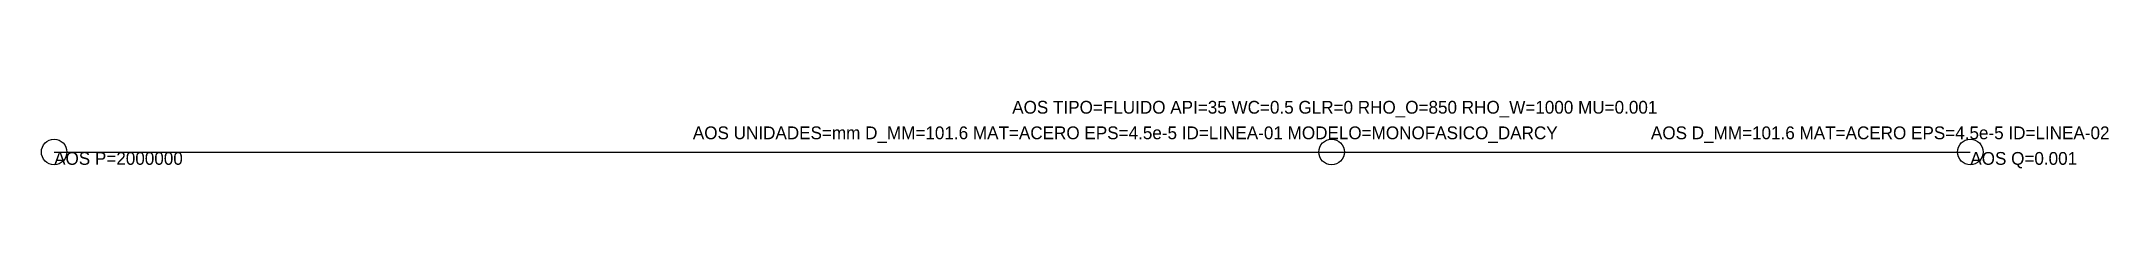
# Model space of a CAD drawing. Header units: millimetres. Extents: x -1000 to 160830, y -1275 to 4015.
import ezdxf

# ---------------------------------------------------------------- set-up
doc = ezdxf.new("R2010")
doc.units = ezdxf.units.MM
doc.layers.get('0').update_dxf_attribs({"linetype": 'CONTINUOUS'})
doc.layers.add('AOS_FLOWLINES', color=3, linetype='CONTINUOUS')
doc.layers.add('AOS_META', color=2, linetype='CONTINUOUS')

msp = doc.modelspace()

# ---------------------------------------------------------------- linework, layer by layer
for centre in [(0, 0), (100000, 0), (150000, 0, 5000)]:
    msp.add_circle(centre, 1000)
at = {"layer": 'AOS_FLOWLINES'}
for p, q in [((0, 0), (100000, 0)), ((100000, 0), (150000, 0, 5000))]:
    msp.add_line(p, q, dxfattribs=at)

# ---------------------------------------------------------------- texts
at = {"layer": 'AOS_META'}
for s, p in [('AOS TIPO=FLUIDO API=35 WC=0.5 GLR=0 RHO_O=850 RHO_W=1000 MU=0.001', (75000, 3000)), ('AOS UNIDADES=mm D_MM=101.6 MAT=ACERO EPS=4.5e-5 ID=LINEA-01 MODELO=MONOFASICO_DARCY', (50000, 1000)), ('AOS D_MM=101.6 MAT=ACERO EPS=4.5e-5 ID=LINEA-02', (125000, 1000, 2500)), ('AOS P=2000000', (0, -1000)), ('AOS Q=0.001', (150000, -1000, 5000))]:
    msp.add_text(s, height=1000, dxfattribs=at).set_placement(p)

doc.saveas('drawing.dxf')
